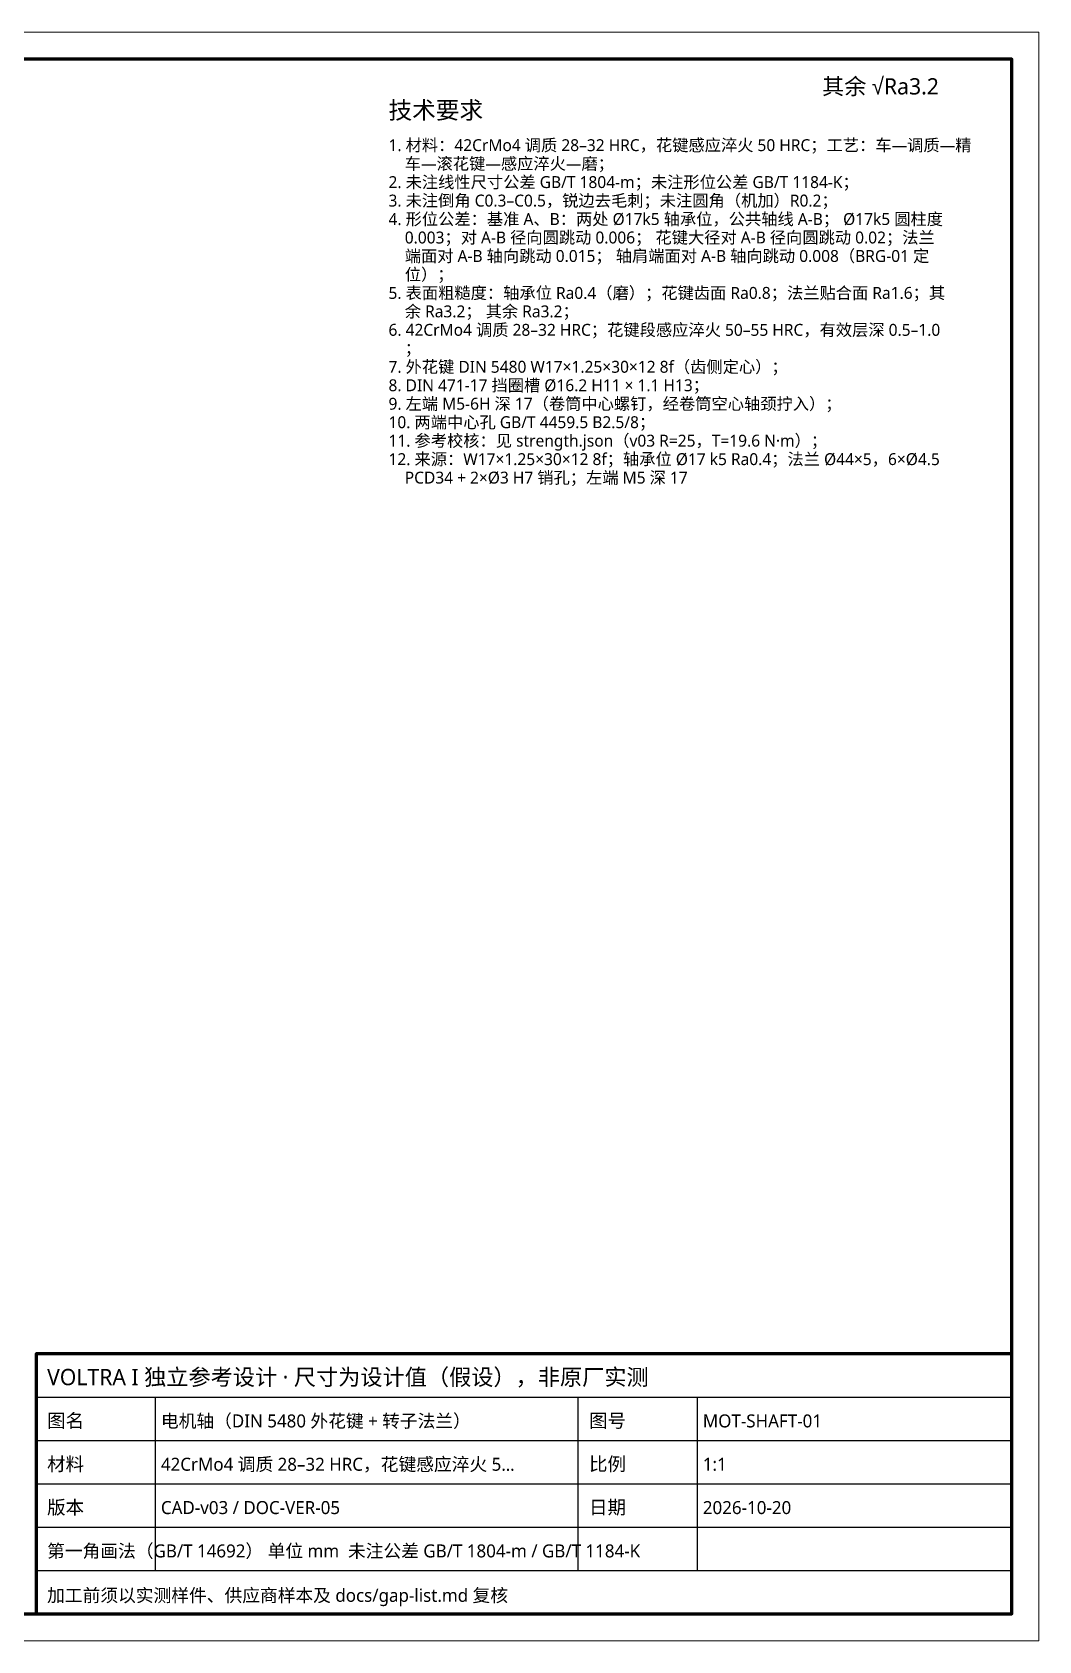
# Model space of a CAD drawing. Header units: millimetres. Extents: x 0 to 420, y 0 to 297.
# Drawn here: x 234.2 to 420, y 0 to 297 of the extents above; entities that cross this region are included whole.
import ezdxf

# ---------------------------------------------------------------- set-up
doc = ezdxf.new("R2010")
doc.units = ezdxf.units.MM
doc.layers.add('FRAME', color=7, linetype='CONTINUOUS', lineweight=70)
doc.layers.add('TEXT', color=7, linetype='CONTINUOUS', lineweight=25)
doc.styles.add('CJK', font='NotoSansCJK-Regular.ttc')

msp = doc.modelspace()

# ---------------------------------------------------------------- linework, layer by layer
at = {"layer": 'FRAME', "lineweight": 18}
msp.add_lwpolyline([(0, 0), (420, 0), (420, 297), (0, 297)], close=True, dxfattribs=at)
at = {"layer": 'FRAME'}
for points in [[(25, 5), (415, 5), (415, 292), (25, 292)], [(235, 5), (415, 5), (415, 53), (235, 53)]]:
    msp.add_lwpolyline(points, close=True, dxfattribs=at)
at = {"layer": 'TEXT'}
for p, q in [((235, 45), (415, 45)), ((257, 13), (257, 45)), ((335, 13), (335, 45)), ((357, 13), (357, 45)), ((235, 37), (415, 37)), ((235, 29), (415, 29)), ((235, 21), (415, 21)), ((235, 13), (415, 13))]:
    msp.add_line(p, q, dxfattribs=at)

# ---------------------------------------------------------------- texts
at = {"layer": 'TEXT', "style": 'CJK'}
for s, height, p in [('其余 √Ra3.2', 3, (380, 285.5)), ('技术要求', 3.2, (300, 281)), ('1. 材料：42CrMo4 调质 28–32 HRC，花键感应淬火 50 HRC；工艺：车—调质—精', 2.2, (300, 275.04)), ('\u3000车—滚花键—感应淬火—磨；', 2.2, (300, 271.63)), ('2. 未注线性尺寸公差 GB/T 1804-m；未注形位公差 GB/T 1184-K；', 2.2, (300, 268.22)), ('3. 未注倒角 C0.3–C0.5，锐边去毛刺；未注圆角（机加）R0.2；', 2.2, (300, 264.81)), ('4. 形位公差：基准 A、B：两处 Ø17k5 轴承位，公共轴线 A-B； Ø17k5 圆柱度 ', 2.2, (300, 261.4)), ('\u30000.003；对 A-B 径向圆跳动 0.006； 花键大径对 A-B 径向圆跳动 0.02；法兰', 2.2, (300, 257.99)), ('\u3000端面对 A-B 轴向跳动 0.015； 轴肩端面对 A-B 轴向跳动 0.008（BRG-01 定', 2.2, (300, 254.58)), ('\u3000位）；', 2.2, (300, 251.17)), ('5. 表面粗糙度：轴承位 Ra0.4（磨）；花键齿面 Ra0.8；法兰贴合面 Ra1.6；其', 2.2, (300, 247.76)), ('\u3000余 Ra3.2； 其余 Ra3.2；', 2.2, (300, 244.35)), ('6. 42CrMo4 调质 28–32 HRC；花键段感应淬火 50–55 HRC，有效层深 0.5–1.0', 2.2, (300, 240.94)), ('\u3000；', 2.2, (300, 237.53)), ('7. 外花键 DIN 5480 W17×1.25×30×12 8f（齿侧定心）；', 2.2, (300, 234.12)), ('8. DIN 471-17 挡圈槽 Ø16.2 H11 × 1.1 H13；', 2.2, (300, 230.71)), ('9. 左端 M5-6H 深 17（卷筒中心螺钉，经卷筒空心轴颈拧入）；', 2.2, (300, 227.3)), ('10. 两端中心孔 GB/T 4459.5 B2.5/8；', 2.2, (300, 223.89)), ('11. 参考校核：见 strength.json（v03 R=25，T=19.6 N·m）；', 2.2, (300, 220.48)), ('12. 来源：W17×1.25×30×12 8f；轴承位 Ø17 k5 Ra0.4；法兰 Ø44×5，6×Ø4.5 ', 2.2, (300, 217.07)), ('\u3000PCD34 + 2×Ø3 H7 销孔；左端 M5 深 17', 2.2, (300, 213.66)), ('VOLTRA I 独立参考设计 · 尺寸为设计值（假设），非原厂实测', 3, (237, 47.2)), ('图名', 2.5, (237, 39.4)), ('电机轴（DIN 5480 外花键 + 转子法兰）', 2.4, (258, 39.4)), ('图号', 2.5, (337, 39.4)), ('MOT-SHAFT-01', 2.4, (358, 39.4)), ('材料', 2.5, (237, 31.4)), ('42CrMo4 调质 28–32 HRC，花键感应淬火 5…', 2.4, (258, 31.4)), ('比例', 2.5, (337, 31.4)), ('1:1', 2.4, (358, 31.4)), ('版本', 2.5, (237, 23.4)), ('CAD-v03 / DOC-VER-05', 2.4, (258, 23.4)), ('日期', 2.5, (337, 23.4)), ('2026-10-20', 2.4, (358, 23.4)), ('第一角画法（GB/T 14692） 单位 mm  未注公差 GB/T 1804-m / GB/T 1184-K', 2.4, (237, 15.4)), ('加工前须以实测样件、供应商样本及 docs/gap-list.md 复核', 2.4, (237, 7.2))]:
    msp.add_text(s, height=height, dxfattribs=at).set_placement(p)

doc.saveas('drawing.dxf')
